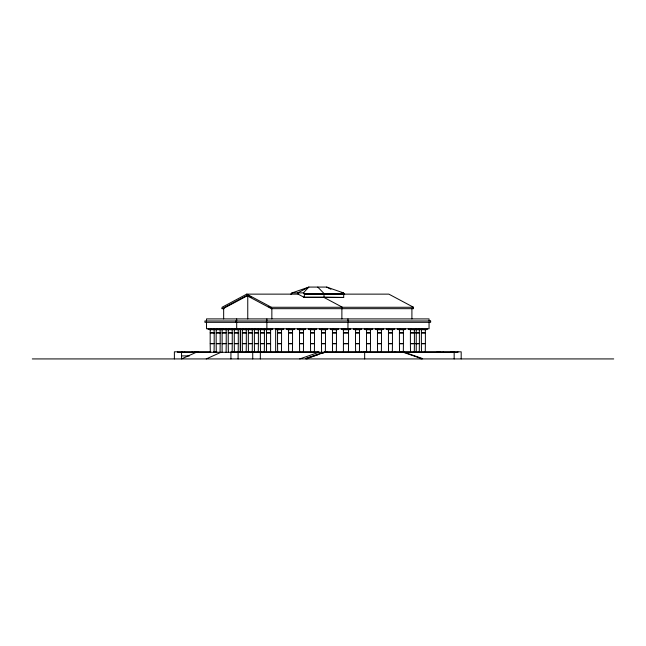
<?xml version="1.0" encoding="UTF-8"?>
<svg xmlns="http://www.w3.org/2000/svg" width="646" height="646" viewBox="0 0 646 646"><rect width="100%" height="100%" fill="white"/><g stroke="black" fill="none" stroke-linecap="round" stroke-linejoin="round"><path stroke-width="0.97" d="M214.068 352.296L214.189 343.801L210.176 343.801L210.297 352.296M220.068 352.296L220.181 343.801L216.176 343.801L216.289 352.296M226.1 352.296L226.221 343.801L222.208 343.801M232.132 352.296L232.253 343.801L228.24 343.801L228.361 352.296M238.172 352.296L238.285 343.801L234.28 343.801L234.401 352.296M246.191 352.296L246.312 343.801L242.298 343.801L242.42 352.296M252.231 352.296L252.344 343.801L248.339 343.801L248.452 352.296M258.263 352.296L258.384 343.801L254.371 343.801L254.492 352.296M264.295 352.296L264.416 343.801L260.403 343.801L260.524 352.296M281.446 352.296L281.559 343.801L277.554 343.801L277.667 352.296M292.42 352.296L292.541 343.801L288.528 343.801L288.649 352.296M303.402 352.296L303.523 343.801L299.51 343.801L299.631 352.296M314.376 352.296L314.497 343.801L310.492 343.801L310.605 352.296M325.358 352.296L325.479 343.801L321.466 343.801L321.587 352.296M336.34 352.296L336.453 343.801L332.448 343.801L332.561 352.296M348.428 352.296L348.541 343.801L343.422 343.801M359.402 352.296L359.523 343.801L355.51 343.801L355.631 352.296M370.384 352.296L370.497 343.801L366.492 343.801L366.605 352.296M381.358 352.296L381.479 343.801L377.466 343.801L377.587 352.296M392.34 352.296L392.453 343.801L388.448 343.801L388.561 352.296M403.314 352.296L403.435 343.801L399.422 343.801L399.543 352.296M414.296 352.296L414.409 343.801L410.404 343.801L410.517 352.296M419.278 352.296L419.391 343.801L415.628 343.801M425.27 352.296L425.391 343.801L421.378 343.801L421.499 352.296M210.297 329.702L210.176 332.763L214.189 332.763L214.068 329.702M216.289 329.702L216.176 332.763L220.181 332.763L220.068 329.702M228.361 329.702L228.24 332.763L232.253 332.763L232.132 329.702M234.401 329.702L234.28 332.763L238.285 332.763L238.172 329.702M242.42 329.702L242.298 332.763L246.312 332.763L246.191 329.702M248.452 329.702L248.339 332.763L252.344 332.763L252.231 329.702M254.492 329.702L254.371 332.763L258.384 332.763L258.263 329.702M260.524 329.702L260.403 332.763L264.416 332.763L264.295 329.702M277.667 329.702L277.554 332.763L281.559 332.763L281.446 329.702M288.649 329.702L288.528 332.763L292.541 332.763L292.42 329.702M299.631 329.702L299.51 332.763L303.523 332.763L303.402 329.702M310.605 329.702L310.492 332.763L314.497 332.763L314.376 329.702M321.587 329.702L321.466 332.763L325.479 332.763L325.358 329.702M332.561 329.702L332.448 332.763L336.453 332.763L336.34 329.702M355.631 329.702L355.51 332.763L359.523 332.763L359.402 329.702M366.605 329.702L366.492 332.763L370.497 332.763L370.384 329.702M377.587 329.702L377.466 332.763L381.479 332.763L381.358 329.702M388.561 329.702L388.448 332.763L392.453 332.763L392.34 329.702M399.543 329.702L399.422 332.763L403.435 332.763L403.314 329.702M410.517 329.702L410.404 332.763L414.409 332.763L414.296 329.702M421.499 329.702L421.378 332.763L425.391 332.763L425.27 329.702M402.03 351.86L401.917 352.296L401.917 351.82L420.239 358.175M421.03 358.926L422.298 358.49L422.177 358.926M290.886 294.14L292.105 292.88L308.869 287.074L326.698 287.074L343.462 292.88L344.681 294.14M291.225 293.995L292.396 292.783M291.871 293.51L292.476 292.88M343.091 292.88L343.696 293.51L343.696 297.451L304.331 297.451L298.097 294.132L246.724 294.132L222.054 307.27L222.054 308.675L246.724 295.537L271.385 308.675L413.513 308.675L413.513 307.27L388.844 294.132L304.565 294.14L303.345 292.88L308.869 287.074L297.725 292.88M251.197 297.37L247.757 295.537L223.661 308.376L223.661 318.906M206.236 358.926L220.948 352.296M299.736 358.926L318.849 352.296L318.849 351.82L230.929 351.82L230.929 358.926M317.832 354.815L306.002 358.926L305.881 358.49L325.116 351.82L461.187 351.82L461.187 358.926M305.881 358.49L326.262 351.82M321.474 353.556L324.203 352.611M292.105 292.88L303.717 292.88L304.331 293.51L304.331 297.451M341.217 292.88L343.462 292.88M304.331 293.51L343.696 293.51M303.717 297.128L323.404 297.128L342.453 307.27L342.453 308.675L341.879 308.376L341.879 318.906M324.389 297.128L343.696 297.451M246.724 295.537L246.724 294.132L271.385 307.27L413.513 307.27M222.054 308.675L224.057 308.675M209.352 329.702L215.013 329.702M215.344 329.702L221.005 329.702M221.384 329.702L227.045 329.702M227.416 329.702L233.077 329.702M233.456 329.702L239.117 329.702M241.475 329.702L247.135 329.702M247.507 329.702L253.167 329.702M253.547 329.702L259.207 329.702M259.579 329.702L265.24 329.702M265.748 329.702L271.409 329.702M276.73 329.702L282.391 329.702M287.704 329.702L293.365 329.702M298.686 329.702L304.347 329.702M309.66 329.702L315.321 329.702M320.642 329.702L326.303 329.702M331.616 329.702L337.277 329.702M342.598 329.702L349.365 329.702M354.686 329.702L360.347 329.702M365.66 329.702L371.329 329.702M376.642 329.702L382.303 329.702M387.624 329.702L393.285 329.702M398.598 329.702L404.259 329.702M409.58 329.702L415.241 329.702M415.733 329.702L420.223 329.702M420.554 329.702L426.215 329.702M222.208 332.763L226.221 332.763L226.1 329.702M266.572 332.763L270.585 332.763M343.422 332.763L348.541 332.763L348.428 329.702M415.628 332.763L419.391 332.763L419.278 329.702M222.208 332.94L226.221 332.94L226.221 343.51L222.208 343.51M266.572 332.94L270.585 332.94M343.422 332.94L348.541 332.94L348.541 343.51L343.422 343.51M415.628 332.94L419.391 332.94L419.391 343.51L415.628 343.51M266.572 343.51L270.585 343.51M266.572 343.801L270.585 343.801M210.83 351.82L174.38 351.82L174.38 358.926M213.681 351.82L216.878 351.82M181.55 355.906L189.399 355.906M32.3 358.926L613.7 358.926M403.064 351.82L422.298 358.49M326.698 287.074L330.913 289.271M268.413 306.543L270.133 307.456M343.171 292.783L344.342 293.995L304.613 293.995L303.442 292.783M317.784 287.074L324.623 294.14M325.003 351.86L325.116 352.296L325.116 351.82M307.028 358.49L307.149 358.926M240.352 328.774L240.369 352.296L240.369 328.774L240.288 329.25M457.957 351.82L457.957 352.296L177.61 352.296L177.61 351.82M454.162 351.82L454.162 358.926M453.08 351.82L453.08 352.296M450.94 351.82L450.94 352.296M443.326 351.82L443.326 352.296M440.532 351.82L440.532 352.296M439.385 351.82L439.385 352.296M439.304 351.82L439.304 352.296M438.368 351.82L438.368 352.296M437.221 351.82L437.221 352.296M429.049 320.981L429.049 318.906L206.518 318.906L206.518 320.981M429.049 322.33L429.049 328.774L206.518 328.774L206.518 322.33M427.442 328.774L427.442 329.25L408.345 329.25L408.345 328.774M422.145 328.774L422.145 329.25M419.327 328.774L419.327 329.25M416.468 328.774L416.468 329.25M416.234 328.774L416.234 352.296M411.906 308.376L411.906 318.906M411.171 328.774L411.171 329.25M405.486 328.774L405.486 329.25L397.371 329.25L397.371 328.774M400.189 328.774L400.189 329.25M399.834 351.82L399.834 352.296M395.651 351.82L395.651 352.296M394.512 328.774L394.512 329.25L386.389 329.25L386.389 328.774M394.512 351.82L394.512 352.296M389.207 328.774L389.207 329.25M383.53 328.774L383.53 329.25L375.415 329.25L375.415 328.774M378.233 328.774L378.233 329.25M372.556 328.774L372.556 329.25L364.433 329.25L364.433 328.774M367.251 328.774L367.251 329.25M365.604 351.82L365.604 352.296M364.659 351.82L364.659 358.926M363.52 351.82L363.52 352.296M361.574 328.774L361.574 329.25L353.459 329.25L353.459 328.774M361.437 351.82L361.437 352.296M356.277 328.774L356.277 329.25M350.6 328.774L350.6 329.25L341.371 329.25L341.371 328.774M349.486 328.774L349.486 329.25M348.525 320.981L348.525 322.33M347.96 318.906L347.96 320.981M347.96 322.33L347.96 328.774M345.295 328.774L345.295 329.25M344.189 328.774L344.189 329.25M343.414 328.774L343.414 352.296M338.512 328.774L338.512 329.25L330.389 329.25L330.389 328.774M333.207 328.774L333.207 329.25M327.53 328.774L327.53 329.25L319.415 329.25L319.415 328.774M327.199 351.82L327.199 352.296M324.017 293.51L324.017 297.451M322.233 328.774L322.233 329.25M317.703 351.82L317.703 352.296M316.548 328.774L316.548 329.25L308.433 329.25L308.433 328.774M311.251 328.774L311.251 329.25M305.574 328.774L305.574 329.25L297.459 329.25L297.459 328.774M300.277 328.774L300.277 329.25M298.097 292.88L298.097 294.132M294.592 328.774L294.592 329.25L286.477 329.25L286.477 328.774M289.295 328.774L289.295 329.25M283.618 328.774L283.618 329.25L275.503 329.25L275.503 328.774M278.321 328.774L278.321 329.25M275.656 328.774L275.656 352.296M272.636 328.774L272.636 329.25L208.125 329.25L208.125 328.774M271.853 308.376L271.853 318.906M271.385 307.27L271.385 308.675M270.601 328.774L270.601 352.296M267.339 328.774L267.339 329.25M266.871 318.906L266.871 320.981M266.871 322.33L266.871 328.774M266.475 328.774L266.475 352.296M266.41 320.981L266.41 322.33M264.521 328.774L264.521 329.25M261.307 328.774L261.307 329.25M261.275 351.82L261.275 352.296M260.338 351.82L260.338 358.926M258.392 328.774L258.392 329.25M255.267 328.774L255.267 329.25M253.668 351.82L253.668 352.296M252.731 351.82L252.731 358.926M252.352 328.774L252.352 329.25M249.235 328.774L249.235 329.25M248.863 351.82L248.863 352.296M247.757 295.537L247.757 318.906M247.717 351.82L247.717 352.296M246.699 351.82L246.699 352.296M246.32 328.774L246.32 329.25M245.641 351.82L245.641 352.296M245.561 351.82L245.561 352.296M243.195 328.774L243.195 329.25M239.036 351.82L239.036 352.296M238.091 351.82L238.091 358.926M236.694 318.906L236.694 320.981M236.694 322.33L236.694 328.774M235.661 320.981L235.661 322.33M235.176 328.774L235.176 329.25M234.151 351.82L234.151 352.296M232.261 328.774L232.261 329.25M229.144 328.774L229.144 329.25M226.229 328.774L226.229 329.25M223.104 328.774L223.104 329.25M222.119 328.774L222.119 352.296M220.197 328.774L220.197 329.25M217.072 328.774L217.072 329.25M214.157 328.774L214.157 329.25M210.943 328.774L210.943 329.25M198.346 351.82L198.346 352.296M197.2 351.82L197.2 352.296M196.182 351.82L196.263 352.296L181.55 358.926L181.55 351.82M195.035 351.82L195.035 352.296M192.242 351.82L192.242 352.296M184.627 351.82L184.627 352.296M182.487 351.82L182.487 352.296M430.648 320.981L204.919 320.981L204.919 322.33L430.648 322.33L430.648 320.981M214.189 332.94L210.176 332.94L210.176 343.51L214.189 343.51L214.189 332.94M220.181 332.94L216.176 332.94L216.176 343.51L220.181 343.51L220.181 332.94M232.253 332.94L228.24 332.94L228.24 343.51L232.253 343.51L232.253 332.94M238.285 332.94L234.28 332.94L234.28 343.51L238.285 343.51L238.285 332.94M246.312 332.94L242.298 332.94L242.298 343.51L246.312 343.51L246.312 332.94M252.344 332.94L248.339 332.94L248.339 343.51L252.344 343.51L252.344 332.94M258.384 332.94L254.371 332.94L254.371 343.51L258.384 343.51L258.384 332.94M264.416 332.94L260.403 332.94L260.403 343.51L264.416 343.51L264.416 332.94M281.559 332.94L277.554 332.94L277.554 343.51L281.559 343.51L281.559 332.94M292.541 332.94L288.528 332.94L288.528 343.51L292.541 343.51L292.541 332.94M303.523 332.94L299.51 332.94L299.51 343.51L303.523 343.51L303.523 332.94M314.497 332.94L310.492 332.94L310.492 343.51L314.497 343.51L314.497 332.94M325.479 332.94L321.466 332.94L321.466 343.51L325.479 343.51L325.479 332.94M336.453 332.94L332.448 332.94L332.448 343.51L336.453 343.51L336.453 332.94M359.523 332.94L355.51 332.94L355.51 343.51L359.523 343.51L359.523 332.94M370.497 332.94L366.492 332.94L366.492 343.51L370.497 343.51L370.497 332.94M381.479 332.94L377.466 332.94L377.466 343.51L381.479 343.51L381.479 332.94M392.453 332.94L388.448 332.94L388.448 343.51L392.453 343.51L392.453 332.94M403.435 332.94L399.422 332.94L399.422 343.51L403.435 343.51L403.435 332.94M414.409 332.94L410.404 332.94L410.404 343.51L414.409 343.51L414.409 332.94M425.391 332.94L421.378 332.94L421.378 343.51L425.391 343.51L425.391 332.94"/></g></svg>
